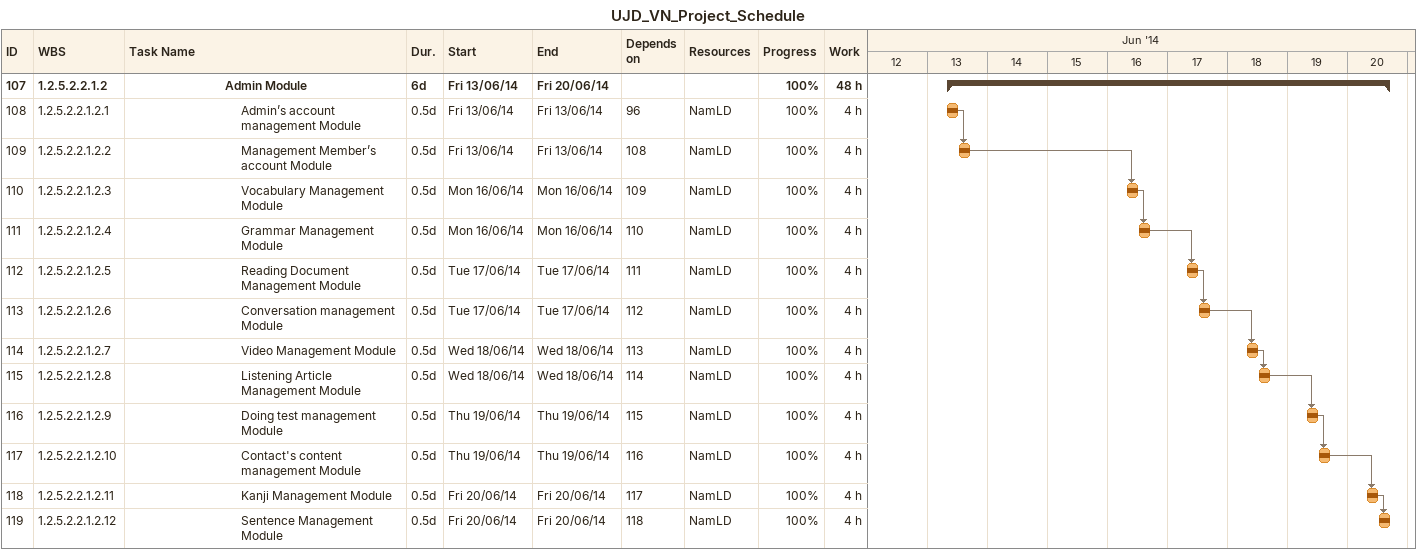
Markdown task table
UJD_VN_Project_Schedule

| ID | WBS | Task | Duration | Start | Finish | Predecessors | Resources | % complete | Work (h) |
|---|---|---|---|---|---|---|---|---|---|
| 107 | 1.2.5.2.2.1.2 | **Admin Module** | 6d | 2014-06-13 | 2014-06-20 |  |  | 100 | 48 |
| 108 | 1.2.5.2.2.1.2.1 | Admin’s account management Module | 0.5d | 2014-06-13 | 2014-06-13 | 96 | NamLD | 100 | 4 |
| 109 | 1.2.5.2.2.1.2.2 | Management Member’s account Module | 0.5d | 2014-06-13 | 2014-06-13 | 108 | NamLD | 100 | 4 |
| 110 | 1.2.5.2.2.1.2.3 | Vocabulary Management Module | 0.5d | 2014-06-16 | 2014-06-16 | 109 | NamLD | 100 | 4 |
| 111 | 1.2.5.2.2.1.2.4 | Grammar Management Module | 0.5d | 2014-06-16 | 2014-06-16 | 110 | NamLD | 100 | 4 |
| 112 | 1.2.5.2.2.1.2.5 | Reading Document Management Module | 0.5d | 2014-06-17 | 2014-06-17 | 111 | NamLD | 100 | 4 |
| 113 | 1.2.5.2.2.1.2.6 | Conversation management Module | 0.5d | 2014-06-17 | 2014-06-17 | 112 | NamLD | 100 | 4 |
| 114 | 1.2.5.2.2.1.2.7 | Video Management Module | 0.5d | 2014-06-18 | 2014-06-18 | 113 | NamLD | 100 | 4 |
| 115 | 1.2.5.2.2.1.2.8 | Listening Article Management Module | 0.5d | 2014-06-18 | 2014-06-18 | 114 | NamLD | 100 | 4 |
| 116 | 1.2.5.2.2.1.2.9 | Doing test management Module | 0.5d | 2014-06-19 | 2014-06-19 | 115 | NamLD | 100 | 4 |
| 117 | 1.2.5.2.2.1.2.10 | Contact's content management Module | 0.5d | 2014-06-19 | 2014-06-19 | 116 | NamLD | 100 | 4 |
| 118 | 1.2.5.2.2.1.2.11 | Kanji Management Module | 0.5d | 2014-06-20 | 2014-06-20 | 117 | NamLD | 100 | 4 |
| 119 | 1.2.5.2.2.1.2.12 | Sentence Management Module | 0.5d | 2014-06-20 | 2014-06-20 | 118 | NamLD | 100 | 4 |
